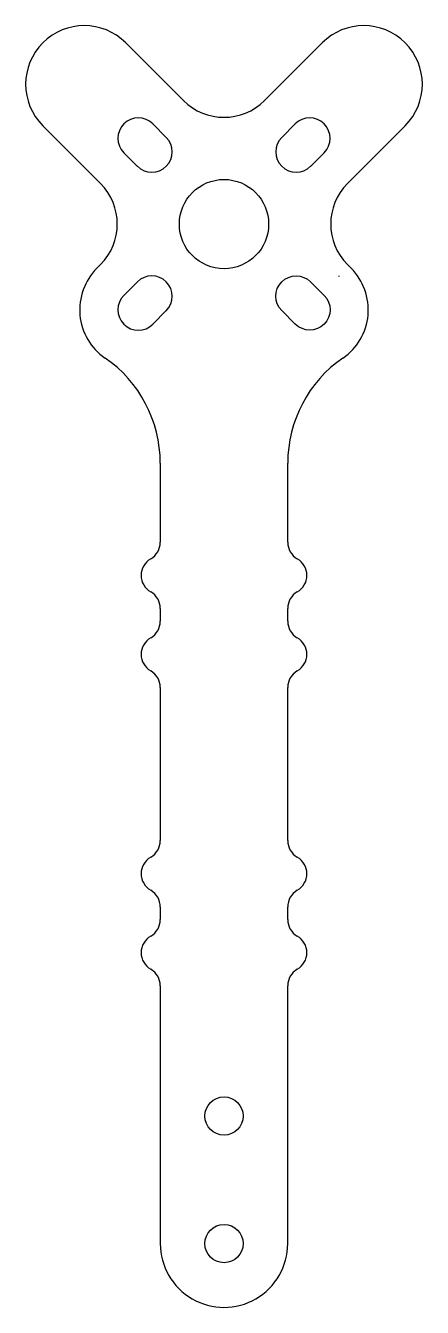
# Model space of a CAD drawing. Header units: millimetres. Extents: x -156 to -124, y 141 to 241.
import ezdxf

# ---------------------------------------------------------------- set-up
doc = ezdxf.new("R2010")
doc.units = ezdxf.units.MM
doc.layers.get('0').update_dxf_attribs({"linetype": 'CONTINUOUS'})

msp = doc.modelspace()

# ---------------------------------------------------------------- linework, layer by layer
for p, q in [((-143.18, 235.54), (-147.71, 240.06)), ((-132.29, 240.06), (-136.82, 235.54)), ((-154.21, 233.56), (-149.69, 229.03)), ((-145.59, 233.7), (-144.53, 232.64)), ((-135.47, 232.64), (-134.41, 233.7)), ((-130.31, 229.03), (-125.79, 233.56)), ((-146.79, 230.37), (-147.85, 231.44)), ((-132.15, 231.44), (-133.21, 230.37)), ((-149.69, 222.67), (-149.97, 222.38)), ((-130.03, 222.38), (-130.31, 222.67)), ((-147.85, 220.26), (-146.79, 221.32)), ((-144.53, 219.06), (-145.59, 218)), ((-145, 207.11), (-145, 200.9)), ((-135, 200.9), (-135, 207.11)), ((-145, 195.71), (-145, 194.71)), ((-135, 194.71), (-135, 195.71)), ((-145, 189.51), (-145, 177.51)), ((-135, 177.51), (-135, 189.51)), ((-145, 172.31), (-145, 171.31)), ((-135, 171.31), (-135, 172.31)), ((-145, 166.12), (-145, 161.27)), ((-135, 161.46), (-135, 166.12)), ((-145, 161.27), (-145, 145.91)), ((-135, 148.41), (-135, 161.46)), ((-135, 145.91), (-135, 148.41))]:
    msp.add_line(p, q)
for points in [[(-135.47, 219.06, -1), (-133.21, 221.32), (-132.15, 220.26, -1), (-134.41, 218)], [(-130.98, 221.77), (-130.96, 221.75, -0.001377), (-130.98, 221.77, -0.000096)]]:
    msp.add_lwpolyline(points, format="xyb", close=True)
for centre, radius in [((-140, 225.85), 3.5), ((-140, 155.91), 1.5), ((-140, 145.91), 1.5)]:
    msp.add_circle(centre, radius)
for centre, radius, start, end in [((-150.96, 236.81), 4.6, 45, 225), ((-129.04, 236.81), 4.6, -45, 135), ((-140, 238.72), 4.5, 225, 315), ((-146.72, 232.57), 1.6, 45, 225), ((-133.28, 232.57), 1.6, -45, 135), ((-145.66, 231.51), 1.6, -135, 45), ((-134.34, 231.51), 1.6, 135, 315), ((-152.87, 225.85), 4.5, -45, 45), ((-127.13, 225.85), 4.5, 135, 225), ((-146.72, 219.13), 4.6, 135, 235.4383), ((-133.28, 219.13), 4.6, -55.4383, 45), ((-145.66, 220.19), 1.6, -45, 135), ((-146.72, 219.13), 1.6, 135, 315), ((-155, 207.11), 10, 0, 55.4383), ((-125, 207.11), 10, 124.5617, 180), ((-146.5, 200.9), 1.5, -60, 0), ((-133.5, 200.9), 1.5, 180, 240), ((-145, 198.3), 1.5, 120, 240), ((-135, 198.3), 1.5, -60, 60), ((-146.5, 195.71), 1.5, 0, 60), ((-133.5, 195.71), 1.5, 120, 180), ((-146.5, 194.71), 1.5, -60, 0), ((-133.5, 194.71), 1.5, 180, 240), ((-145, 192.11), 1.5, 120, 240), ((-135, 192.11), 1.5, -60, 60), ((-146.5, 189.51), 1.5, 0, 60), ((-133.5, 189.51), 1.5, 120, 180), ((-146.5, 177.51), 1.5, -60, 0), ((-133.5, 177.51), 1.5, 180, 240), ((-145, 174.91), 1.5, 120, 240), ((-135, 174.91), 1.5, -60, 60), ((-146.5, 172.31), 1.5, 0, 60), ((-133.5, 172.31), 1.5, 120, 180), ((-146.5, 171.31), 1.5, 300, 360), ((-133.5, 171.31), 1.5, 180, 240), ((-145, 168.72), 1.5, 120, 240), ((-135, 168.72), 1.5, -60, 60), ((-146.5, 166.12), 1.5, 0, 60), ((-133.5, 166.12), 1.5, 120, 180), ((-140, 145.91), 5, -180.0049, 0)]:
    msp.add_arc(centre, radius, start, end)

doc.saveas('drawing.dxf')
